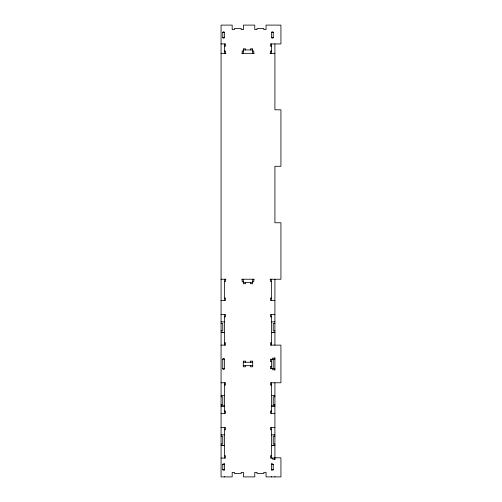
<?xml version="1.0" encoding="UTF-8"?>
<svg xmlns="http://www.w3.org/2000/svg" width="502" height="502" viewBox="0 0 502 502"><rect width="100%" height="100%" fill="white"/><g stroke="black" fill="none" stroke-linecap="round" stroke-linejoin="round"><path stroke-width="0.75" d="M222.424 32.63L224.457 32.63M271.519 32.63L273.552 32.63M222.424 37.336L224.457 37.336L224.457 32.492A0.646 0.646 0 0 0 224.262 32.034L224.068 31.89A0.985 0.985 0 0 0 223.083 31.933L222.957 32.034A0.646 0.646 0 0 0 222.762 32.492L222.762 37.336A0.847 0.847 0 0 0 223.61 38.183A0.847 0.847 0 0 0 224.457 37.336M271.519 37.336A0.847 0.847 0 0 0 272.366 38.183A0.847 0.847 0 0 0 273.213 37.336L273.213 32.492A0.646 0.646 0 0 0 273.019 32.034L272.824 31.89A0.985 0.985 0 0 0 271.839 31.933L271.714 32.034A0.646 0.646 0 0 0 271.519 32.492L271.519 37.336L273.552 37.336M221.068 43.925L225.586 43.925L225.586 46.184L224.457 46.184M271.519 46.184L270.39 46.184L270.39 43.925L280.932 43.925L280.932 25.1L266.06 25.1L266.06 29.618L263.801 29.618L263.801 28.488L257.024 28.488L257.024 29.618L254.765 29.618L254.765 25.1L243.47 25.1L243.47 29.618L241.211 29.618L241.211 28.488L234.434 28.488L234.434 29.618L232.175 29.618L232.175 25.1L221.068 25.1L221.068 476.9L232.175 476.9L232.175 472.382L234.434 472.382L234.434 473.511L241.211 473.511L241.211 472.382L243.47 472.382L243.47 476.9L254.765 476.9L254.765 472.382L257.024 472.382L257.024 473.511L263.801 473.511L263.801 472.382L266.06 472.382L266.06 476.9L280.932 476.9L280.932 457.805L274.908 457.805M243.282 49.949L252.694 49.949M224.457 51.078L225.586 51.078L225.586 53.337M243.288 51.078L242.159 51.078L242.159 53.337M252.701 51.078L253.83 51.078L253.83 53.337M271.519 51.078L270.39 51.078L270.39 53.337M221.068 53.337L225.963 53.337M241.776 53.337L254.2 53.337M270.013 53.337L274.908 53.337M221.068 279.237L225.963 279.237M241.776 279.237L254.2 279.237M270.013 279.237L280.932 279.237L280.932 222.762L274.908 222.762L274.908 166.287L280.932 166.287L280.932 109.812L274.908 109.812L274.908 43.925M224.457 281.496L225.586 281.496L225.586 279.237M243.288 281.496L242.159 281.496L242.159 279.237M252.701 281.496L253.83 281.496L253.83 279.237M271.519 281.496L270.39 281.496L270.39 279.237M243.282 282.626L252.694 282.626M224.457 298.157L225.586 298.157L225.586 300.416L221.068 300.416M271.519 298.157L270.39 298.157L270.39 300.416L274.908 300.416M221.068 314.534L225.586 314.534L225.586 316.793L224.457 316.793M274.908 314.534L270.39 314.534L270.39 316.793L271.519 316.793M221.068 321.895L224.457 321.851M271.519 321.895L274.908 321.851M221.068 323.376L222.762 323.376L222.762 330.906L221.068 330.906M274.908 323.376L273.213 323.376L273.213 330.906L274.908 330.906M224.457 342.866L225.586 342.866L225.586 345.125L221.068 345.125M271.519 342.866L270.39 342.866L270.39 345.125L280.932 345.125L280.932 382.775L270.39 382.775L270.39 385.034L271.519 385.034M274.908 358.114L272.649 358.114L272.649 359.244M222.424 359.244L224.457 359.244L224.457 368.656A0.847 0.847 0 0 1 223.61 369.503A0.847 0.847 0 0 1 222.762 368.656L222.762 359.244A0.847 0.847 0 0 1 223.61 358.397A0.847 0.847 0 0 1 224.457 359.244M274.908 359.244L270.39 359.244L270.39 361.503L271.519 361.503M243.282 362.256L252.694 362.256M243.282 365.644L252.694 365.644M271.519 366.397L270.39 366.397L270.39 368.656L274.908 368.656M222.424 368.656L224.457 368.656M274.908 369.786L272.649 369.786L272.649 368.656M221.068 382.775L225.586 382.775L225.586 385.034L224.457 385.034M221.068 395.469L224.457 395.52M271.519 395.469L274.908 395.52M221.068 396.806L222.762 396.806L222.762 404.712L221.068 404.712M274.908 396.806L273.213 396.806L273.213 404.712L274.908 404.712M221.068 406.005L224.457 406.005M271.519 406.005L274.908 406.005M221.068 406.049L224.457 406.049M271.519 406.049L274.908 406.049M224.457 411.107L225.586 411.107L225.586 413.366L221.068 413.366M271.519 411.107L270.39 411.107L270.39 413.366L274.908 413.366M221.068 427.484L225.586 427.484L225.586 429.743L224.457 429.743M274.908 427.484L270.39 427.484L270.39 429.743L271.519 429.743M221.068 434.845L224.457 434.801M271.519 434.845L274.908 434.801M221.068 436.138L222.762 436.138L222.762 444.044L221.068 444.044M274.908 436.138L273.213 436.138L273.213 444.044L274.908 444.044M224.457 455.816L225.586 455.816L225.586 458.075L221.068 458.075M271.519 455.816L270.39 455.816L270.39 458.075L274.908 458.075M274.908 459.204L272.649 459.204L272.649 458.075M222.549 464.664L224.457 464.664A0.847 0.847 0 0 0 223.61 463.817A0.847 0.847 0 0 0 222.762 464.664L222.762 469.508A0.646 0.646 0 0 0 222.957 469.966L223.152 470.11A0.985 0.985 0 0 0 224.137 470.067L224.262 469.966A0.646 0.646 0 0 0 224.457 469.508M273.427 464.664L271.519 464.664A0.847 0.847 0 0 1 272.366 463.817A0.847 0.847 0 0 1 273.213 464.664L273.213 469.508A0.646 0.646 0 0 1 273.019 469.966L272.893 470.067A0.985 0.985 0 0 1 271.908 470.104L271.714 469.966A0.646 0.646 0 0 1 271.519 469.508M222.549 469.37L224.457 469.37M271.519 469.37L273.427 469.37M274.908 279.237L274.908 345.125M274.908 357.738L274.908 370.162M274.908 382.775L274.908 459.625M274.908 476.567L274.908 476.9M273.213 359.244L273.213 368.656M271.519 43.925L271.519 53.337M271.519 279.237L271.519 300.416M271.519 314.534L271.519 345.125M271.519 359.244L271.519 368.656M271.519 382.775L271.519 413.366M271.519 427.484L271.519 458.075M271.519 463.534L271.519 470.073M271.519 476.567L271.519 476.9M252.694 53.337L252.701 48.819L250.442 48.819L250.442 49.949M252.694 279.237L252.701 283.755L250.442 283.755L250.442 282.626M250.442 362.256L250.442 361.126L252.701 361.126L252.701 366.774L250.442 366.774L250.442 365.644M245.547 49.949L245.547 48.819L243.288 48.819L243.282 53.337M245.547 282.626L245.547 283.755L243.288 283.755L243.282 279.237M245.547 362.256L245.547 361.126L243.288 361.126L243.288 366.774L245.547 366.774L245.547 365.644M224.457 43.925L224.457 53.337M224.457 279.237L224.457 300.416M224.457 314.534L224.457 345.125M224.457 382.775L224.457 413.366M224.457 427.484L224.457 458.075M224.457 463.534L224.457 470.073M224.457 476.567L224.457 476.9M224.457 332.38L221.068 332.38L224.457 332.431M274.908 332.38L271.519 332.38L274.908 332.431M224.457 445.33L221.068 445.33L224.457 445.381M274.908 445.33L271.519 445.33L274.908 445.381"/></g></svg>
